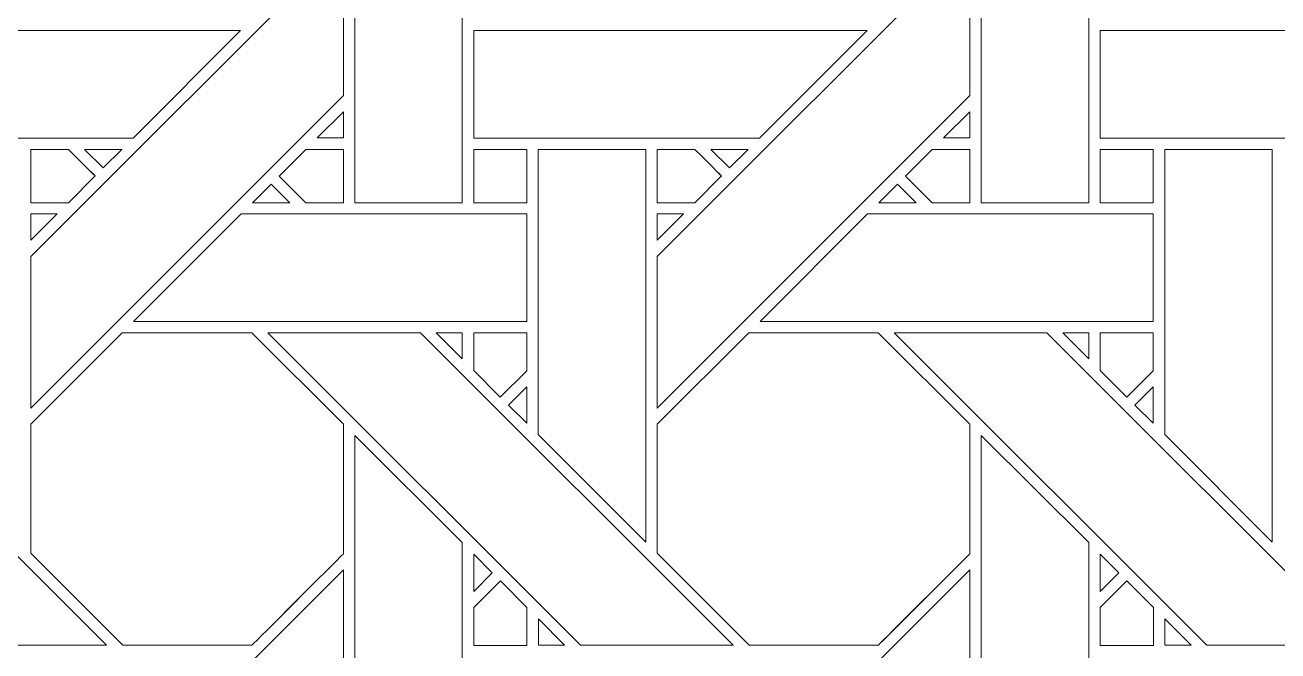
# Model space of a CAD drawing. Header units: inches. Extents: x 4.4 to 20.4, y 5.1 to 13.1.
# Drawn here: x 16.407 to 18.304, y 9.799 to 10.748 of the extents above; entities that cross this region are included whole.
import ezdxf

# ---------------------------------------------------------------- set-up
doc = ezdxf.new("R2010")
doc.units = ezdxf.units.IN
doc.header["$MEASUREMENT"] = 0
doc.layers.add('Design', color=7, linetype='Continuous', lineweight=0)

msp = doc.modelspace()

# ---------------------------------------------------------------- linework, layer by layer
at = {"layer": 'Design'}
for points, knots in [([(4.382854037814669, 13.09476386176215), (4.382854037814669, 13.09476386176215), (4.382854037814669, 5.094763861762152), (4.382854037814669, 5.094763861762152), (4.382854037814669, 5.094763861762152), (20.38285319010416, 5.094763861762152), (20.38285319010416, 5.094763861762152), (20.38285319010416, 5.094763861762152), (20.38285319010416, 13.09476386176215), (20.38285319010416, 13.09476386176215), (20.38285319010416, 13.09476386176215), (4.382854037814669, 13.09476386176215), (4.382854037814669, 13.09476386176215)], [0, 0, 0, 0, 1, 1, 1, 2, 2, 2, 3, 3, 3, 4, 4, 4, 4]), ([(5.011856282552078, 5.718260172525964), (5.011856282552078, 5.718260172525964), (19.75385687934027, 5.718260172525964), (19.75385687934027, 5.718260172525964), (19.75385687934027, 5.718260172525964), (19.75385687934027, 12.47526755099818), (19.75385687934027, 12.47526755099818), (19.75385687934027, 12.47526755099818), (5.011856282552078, 12.47526755099818), (5.011856282552078, 12.47526755099818), (5.011856282552078, 12.47526755099818), (5.011856282552078, 5.718260172525964), (5.011856282552078, 5.718260172525964)], [0, 0, 0, 0, 1, 1, 1, 2, 2, 2, 3, 3, 3, 4, 4, 4, 4]), ([(16.90610758463541, 10.47894795735677), (16.90610758463541, 10.47894795735677), (16.90610758463541, 11.07479349772135), (16.90610758463541, 11.07479349772135), (16.90610758463541, 11.07479349772135), (17.06887647840709, 10.91264428032769), (17.06887647840709, 10.91264428032769), (17.06887647840709, 10.91264428032769), (17.06887647840709, 10.47894795735677), (17.06887647840709, 10.47894795735677), (17.06887647840709, 10.47894795735677), (16.90610758463541, 10.47894795735677), (16.90610758463541, 10.47894795735677)], [0, 0, 0, 0, 1, 1, 1, 2, 2, 2, 3, 3, 3, 4, 4, 4, 4]), ([(17.85483805338541, 10.47894795735677), (17.85483805338541, 10.47894795735677), (17.85483805338541, 11.07479349772135), (17.85483805338541, 11.07479349772135), (17.85483805338541, 11.07479349772135), (18.01760525173611, 10.91264428032769), (18.01760525173611, 10.91264428032769), (18.01760525173611, 10.91264428032769), (18.01760525173611, 10.47894795735677), (18.01760525173611, 10.47894795735677), (18.01760525173611, 10.47894795735677), (17.85483805338541, 10.47894795735677), (17.85483805338541, 10.47894795735677)], [0, 0, 0, 0, 1, 1, 1, 2, 2, 2, 3, 3, 3, 4, 4, 4, 4]), ([(16.88897026909722, 10.64118533664279), (16.88897026909722, 10.64118533664279), (16.4153137207032, 10.1675287882487), (16.4153137207032, 10.1675287882487), (16.4153137207032, 10.1675287882487), (16.4153137207032, 10.39762539333767), (16.4153137207032, 10.39762539333767), (16.4153137207032, 10.39762539333767), (16.88897026909722, 10.87122090657552), (16.88897026909722, 10.87122090657552), (16.88897026909722, 10.87122090657552), (16.88897026909722, 10.64118533664279), (16.88897026909722, 10.64118533664279)], [0, 0, 0, 0, 1, 1, 1, 2, 2, 2, 3, 3, 3, 4, 4, 4, 4]), ([(17.83769904242624, 10.64118533664279), (17.83769904242624, 10.64118533664279), (17.36402893066404, 10.1675287882487), (17.36402893066404, 10.1675287882487), (17.36402893066404, 10.1675287882487), (17.36402893066404, 10.39762539333767), (17.36402893066404, 10.39762539333767), (17.36402893066404, 10.39762539333767), (17.83769904242624, 10.87122090657552), (17.83769904242624, 10.87122090657552), (17.83769904242624, 10.87122090657552), (17.83769904242624, 10.64118533664279), (17.83769904242624, 10.64118533664279)], [0, 0, 0, 0, 1, 1, 1, 2, 2, 2, 3, 3, 3, 4, 4, 4, 4]), ([(16.73315768771709, 10.73970116509331), (16.73315768771709, 10.73970116509331), (16.57043117947056, 10.57700093587239), (16.57043117947056, 10.57700093587239), (16.57043117947056, 10.57700093587239), (16.13746303982207, 10.57700093587239), (16.13746303982207, 10.57700093587239), (16.13746303982207, 10.57700093587239), (16.13746303982207, 10.73970116509331), (16.13746303982207, 10.73970116509331), (16.13746303982207, 10.73970116509331), (16.73315768771709, 10.73970116509331), (16.73315768771709, 10.73970116509331)], [0, 0, 0, 0, 1, 1, 1, 2, 2, 2, 3, 3, 3, 4, 4, 4, 4]), ([(17.68188815646709, 10.73970116509331), (17.68188815646709, 10.73970116509331), (17.5191463894314, 10.57700093587239), (17.5191463894314, 10.57700093587239), (17.5191463894314, 10.57700093587239), (17.08617824978306, 10.57700093587239), (17.08617824978306, 10.57700093587239), (17.08617824978306, 10.57700093587239), (17.08617824978306, 10.73970116509331), (17.08617824978306, 10.73970116509331), (17.08617824978306, 10.73970116509331), (17.68188815646709, 10.73970116509331), (17.68188815646709, 10.73970116509331)], [0, 0, 0, 0, 1, 1, 1, 2, 2, 2, 3, 3, 3, 4, 4, 4, 4]), ([(18.46787516276041, 10.57700093587239), (18.46787516276041, 10.57700093587239), (18.03490871853306, 10.57700093587239), (18.03490871853306, 10.57700093587239), (18.03490871853306, 10.57700093587239), (18.03490871853306, 10.73970116509331), (18.03490871853306, 10.73970116509331), (18.03490871853306, 10.73970116509331), (18.63061692979598, 10.73970116509331), (18.63061692979598, 10.73970116509331), (18.63061692979598, 10.73970116509331), (18.46787516276041, 10.57700093587239), (18.46787516276041, 10.57700093587239)], [0, 0, 0, 0, 1, 1, 1, 2, 2, 2, 3, 3, 3, 4, 4, 4, 4]), ([(16.88898383246528, 10.5770280626085), (16.88898383246528, 10.5770280626085), (16.84920756022138, 10.5770280626085), (16.84920756022138, 10.5770280626085), (16.84920756022138, 10.5770280626085), (16.88898383246528, 10.61679161919488), (16.88898383246528, 10.61679161919488), (16.88898383246528, 10.61679161919488), (16.88898383246528, 10.5770280626085), (16.88898383246528, 10.5770280626085)], [0, 0, 0, 0, 1, 1, 1, 2, 2, 2, 3, 3, 3, 3]), ([(17.83771260579429, 10.5770280626085), (17.83771260579429, 10.5770280626085), (17.79793633355042, 10.5770280626085), (17.79793633355042, 10.5770280626085), (17.79793633355042, 10.5770280626085), (17.83771260579429, 10.61679161919488), (17.83771260579429, 10.61679161919488), (17.83771260579429, 10.61679161919488), (17.83771260579429, 10.5770280626085), (17.83771260579429, 10.5770280626085)], [0, 0, 0, 0, 1, 1, 1, 2, 2, 2, 3, 3, 3, 3]), ([(16.41533576117624, 10.47898695203993), (16.41533576117624, 10.47898695203993), (16.41533576117624, 10.55975765652126), (16.41533576117624, 10.55975765652126), (16.41533576117624, 10.55975765652126), (16.472395155165, 10.55975765652126), (16.472395155165, 10.55975765652126), (16.47753228081597, 10.55464596218533), (16.50831095377611, 10.52383761935764), (16.51273430718318, 10.51941341824002), (16.51273430718318, 10.51941341824002), (16.4723086886936, 10.47898695203993), (16.4723086886936, 10.47898695203993), (16.4723086886936, 10.47898695203993), (16.41533576117624, 10.47898695203993), (16.41533576117624, 10.47898695203993)], [0, 0, 0, 0, 1, 1, 1, 2, 2, 2, 3, 3, 3, 4, 4, 4, 5, 5, 5, 5]), ([(16.49805196126304, 10.53405253092448), (16.49805196126304, 10.53405253092448), (16.51273430718318, 10.51941341824002), (16.51273430718318, 10.51941341824002), (16.51273430718318, 10.51941341824002), (16.4723086886936, 10.47898695203993), (16.4723086886936, 10.47898695203993), (16.4723086886936, 10.47898695203993), (16.41533576117624, 10.47898695203993), (16.41533576117624, 10.47898695203993), (16.41533576117624, 10.47898695203993), (16.41533576117624, 10.55975765652126), (16.41533576117624, 10.55975765652126), (16.41533576117624, 10.55975765652126), (16.472395155165, 10.55975765652126), (16.472395155165, 10.55975765652126), (16.47799004448792, 10.55419667561849), (16.48842705620667, 10.54368336995442), (16.49805196126304, 10.53405253092448)], [0, 0, 0, 0, 1, 1, 1, 2, 2, 2, 3, 3, 3, 4, 4, 4, 5, 5, 5, 6, 6, 6, 6]), ([(16.49673122829861, 10.55973307291666), (16.49673122829861, 10.55973307291666), (16.55319722493487, 10.55973307291666), (16.55319722493487, 10.55973307291666), (16.55319722493487, 10.55973307291666), (16.52490912543403, 10.53154839409722), (16.52490912543403, 10.53154839409722), (16.52490912543403, 10.53154839409722), (16.49673122829861, 10.55973307291666), (16.49673122829861, 10.55973307291666)], [0, 0, 0, 0, 1, 1, 1, 2, 2, 2, 3, 3, 3, 3]), ([(16.83189392089846, 10.47897254096137), (16.83189392089846, 10.47897254096137), (16.79153951009112, 10.51935492621527), (16.79153951009112, 10.51935492621527), (16.79153951009112, 10.51935492621527), (16.83196851942276, 10.55977800157335), (16.83196851942276, 10.55977800157335), (16.83196851942276, 10.55977800157335), (16.8890092637804, 10.55977800157335), (16.8890092637804, 10.55977800157335), (16.8890092637804, 10.55977800157335), (16.8890092637804, 10.47897254096137), (16.8890092637804, 10.47897254096137), (16.8890092637804, 10.47897254096137), (16.83189392089846, 10.47897254096137), (16.83189392089846, 10.47897254096137)], [0, 0, 0, 0, 1, 1, 1, 2, 2, 2, 3, 3, 3, 4, 4, 4, 5, 5, 5, 5]), ([(16.8890092637804, 10.47897254096137), (16.8890092637804, 10.47897254096137), (16.83189392089846, 10.47897254096137), (16.83189392089846, 10.47897254096137), (16.83189392089846, 10.47897254096137), (16.79153951009112, 10.51935492621527), (16.79153951009112, 10.51935492621527), (16.79153951009112, 10.51935492621527), (16.83196851942276, 10.55977800157335), (16.83196851942276, 10.55977800157335), (16.83196851942276, 10.55977800157335), (16.8890092637804, 10.55977800157335), (16.8890092637804, 10.55977800157335), (16.8890092637804, 10.55977800157335), (16.8890092637804, 10.47897254096137), (16.8890092637804, 10.47897254096137)], [0, 0, 0, 0, 1, 1, 1, 2, 2, 2, 3, 3, 3, 4, 4, 4, 5, 5, 5, 5]), ([(17.08621385362415, 10.47897254096137), (17.08621385362415, 10.47897254096137), (17.08621385362415, 10.55975765652126), (17.08621385362415, 10.55975765652126), (17.08621385362415, 10.55975765652126), (17.16645473904082, 10.55975765652126), (17.16645473904082, 10.55975765652126), (17.16645473904082, 10.55975765652126), (17.16645473904082, 10.47897254096137), (17.16645473904082, 10.47897254096137), (17.16645473904082, 10.47897254096137), (17.08621385362415, 10.47897254096137), (17.08621385362415, 10.47897254096137)], [0, 0, 0, 0, 1, 1, 1, 2, 2, 2, 3, 3, 3, 4, 4, 4, 4]), ([(17.08621385362415, 10.47897254096137), (17.08621385362415, 10.47897254096137), (17.08621385362415, 10.55975765652126), (17.08621385362415, 10.55975765652126), (17.08621385362415, 10.55975765652126), (17.16645473904082, 10.55975765652126), (17.16645473904082, 10.55975765652126), (17.16645473904082, 10.55975765652126), (17.16645473904082, 10.47897254096137), (17.16645473904082, 10.47897254096137), (17.16645473904082, 10.47897254096137), (17.08621385362415, 10.47897254096137), (17.08621385362415, 10.47897254096137)], [0, 0, 0, 0, 1, 1, 1, 2, 2, 2, 3, 3, 3, 4, 4, 4, 4]), ([(17.18397352430555, 10.12753465440538), (17.18397352430555, 10.12753465440538), (17.18397352430555, 10.55973307291666), (17.18397352430555, 10.55973307291666), (17.18397352430555, 10.55973307291666), (17.34688991970486, 10.55973307291666), (17.34688991970486, 10.55973307291666), (17.34688991970486, 10.55973307291666), (17.34688991970486, 9.96461656358507), (17.34688991970486, 9.96461656358507), (17.34688991970486, 9.96461656358507), (17.18397352430555, 10.12753465440538), (17.18397352430555, 10.12753465440538)], [0, 0, 0, 0, 1, 1, 1, 2, 2, 2, 3, 3, 3, 4, 4, 4, 4]), ([(17.36406453450528, 10.47898695203993), (17.36406453450528, 10.47898695203993), (17.36406453450528, 10.55975765652126), (17.36406453450528, 10.55975765652126), (17.36406453450528, 10.55975765652126), (17.42112901475694, 10.55975765652126), (17.42112901475694, 10.55975765652126), (17.42626953125, 10.55464596218533), (17.45704142252612, 10.52383422851562), (17.46146477593318, 10.519410027398), (17.46146477593318, 10.519410027398), (17.42104424370667, 10.47898695203993), (17.42104424370667, 10.47898695203993), (17.42104424370667, 10.47898695203993), (17.36406453450528, 10.47898695203993), (17.36406453450528, 10.47898695203993)], [0, 0, 0, 0, 1, 1, 1, 2, 2, 2, 3, 3, 3, 4, 4, 4, 5, 5, 5, 5]), ([(17.46146477593318, 10.519410027398), (17.46146477593318, 10.519410027398), (17.42104424370667, 10.47898695203993), (17.42104424370667, 10.47898695203993), (17.42104424370667, 10.47898695203993), (17.36406453450528, 10.47898695203993), (17.36406453450528, 10.47898695203993), (17.36406453450528, 10.47898695203993), (17.36406453450528, 10.55975765652126), (17.36406453450528, 10.55975765652126), (17.36406453450528, 10.55975765652126), (17.42112901475694, 10.55975765652126), (17.42112901475694, 10.55975765652126), (17.42646450466582, 10.55445522732205), (17.45727199978306, 10.52360280354817), (17.46146477593318, 10.519410027398)], [0, 0, 0, 0, 1, 1, 1, 2, 2, 2, 3, 3, 3, 4, 4, 4, 5, 5, 5, 5]), ([(17.44546169704861, 10.55973307291666), (17.44546169704861, 10.55973307291666), (17.50192599826389, 10.55973307291666), (17.50192599826389, 10.55973307291666), (17.50192599826389, 10.55973307291666), (17.47363959418403, 10.53154839409722), (17.47363959418403, 10.53154839409722), (17.47363959418403, 10.53154839409722), (17.44546169704861, 10.55973307291666), (17.44546169704861, 10.55973307291666)], [0, 0, 0, 0, 1, 1, 1, 2, 2, 2, 3, 3, 3, 3]), ([(17.78062947591153, 10.47897593180338), (17.78062947591153, 10.47897593180338), (17.74027506510416, 10.51935492621527), (17.74027506510416, 10.51935492621527), (17.74027506510416, 10.51935492621527), (17.78070407443584, 10.55977800157335), (17.78070407443584, 10.55977800157335), (17.78070407443584, 10.55977800157335), (17.83774481879348, 10.55977800157335), (17.83774481879348, 10.55977800157335), (17.83774481879348, 10.55977800157335), (17.83774481879348, 10.47897593180338), (17.83774481879348, 10.47897593180338), (17.83774481879348, 10.47897593180338), (17.78062947591153, 10.47897593180338), (17.78062947591153, 10.47897593180338)], [0, 0, 0, 0, 1, 1, 1, 2, 2, 2, 3, 3, 3, 4, 4, 4, 5, 5, 5, 5]), ([(17.83774481879348, 10.47897593180338), (17.83774481879348, 10.47897593180338), (17.78062947591153, 10.47897593180338), (17.78062947591153, 10.47897593180338), (17.78062947591153, 10.47897593180338), (17.74027506510416, 10.51935492621527), (17.74027506510416, 10.51935492621527), (17.74027506510416, 10.51935492621527), (17.78070407443584, 10.55977800157335), (17.78070407443584, 10.55977800157335), (17.78070407443584, 10.55977800157335), (17.83774481879348, 10.55977800157335), (17.83774481879348, 10.55977800157335), (17.83774481879348, 10.55977800157335), (17.83774481879348, 10.47897593180338), (17.83774481879348, 10.47897593180338)], [0, 0, 0, 0, 1, 1, 1, 2, 2, 2, 3, 3, 3, 4, 4, 4, 5, 5, 5, 5]), ([(18.03494432237415, 10.47897254096137), (18.03494432237415, 10.47897254096137), (18.03494432237415, 10.55975765652126), (18.03494432237415, 10.55975765652126), (18.03494432237415, 10.55975765652126), (18.11519029405389, 10.55975765652126), (18.11519029405389, 10.55975765652126), (18.11519029405389, 10.55975765652126), (18.11519029405389, 10.47897254096137), (18.11519029405389, 10.47897254096137), (18.11519029405389, 10.47897254096137), (18.03494432237415, 10.47897254096137), (18.03494432237415, 10.47897254096137)], [0, 0, 0, 0, 1, 1, 1, 2, 2, 2, 3, 3, 3, 4, 4, 4, 4]), ([(18.03494432237415, 10.47897254096137), (18.03494432237415, 10.47897254096137), (18.03494432237415, 10.55975765652126), (18.03494432237415, 10.55975765652126), (18.03494432237415, 10.55975765652126), (18.11519029405389, 10.55975765652126), (18.11519029405389, 10.55975765652126), (18.11519029405389, 10.55975765652126), (18.11519029405389, 10.47897254096137), (18.11519029405389, 10.47897254096137), (18.11519029405389, 10.47897254096137), (18.03494432237415, 10.47897254096137), (18.03494432237415, 10.47897254096137)], [0, 0, 0, 0, 1, 1, 1, 2, 2, 2, 3, 3, 3, 4, 4, 4, 4]), ([(18.13270060221362, 10.12753465440538), (18.13270060221362, 10.12753465440538), (18.13270060221362, 10.55973307291666), (18.13270060221362, 10.55973307291666), (18.13270060221362, 10.55973307291666), (18.29562038845486, 10.55973307291666), (18.29562038845486, 10.55973307291666), (18.29562038845486, 10.55973307291666), (18.29562038845486, 9.96461656358507), (18.29562038845486, 9.96461656358507), (18.29562038845486, 9.96461656358507), (18.13270060221362, 10.12753465440538), (18.13270060221362, 10.12753465440538)], [0, 0, 0, 0, 1, 1, 1, 2, 2, 2, 3, 3, 3, 4, 4, 4, 4]), ([(16.75114101833765, 10.47895473904079), (16.75114101833765, 10.47895473904079), (16.7794019911025, 10.50721486409505), (16.7794019911025, 10.50721486409505), (16.7794019911025, 10.50721486409505), (16.80763414171014, 10.47895473904079), (16.80763414171014, 10.47895473904079), (16.80763414171014, 10.47895473904079), (16.75114101833765, 10.47895473904079), (16.75114101833765, 10.47895473904079)], [0, 0, 0, 0, 1, 1, 1, 2, 2, 2, 3, 3, 3, 3]), ([(17.69986979166666, 10.47895473904079), (17.69986979166666, 10.47895473904079), (17.72812906901041, 10.50721486409505), (17.72812906901041, 10.50721486409505), (17.72812906901041, 10.50721486409505), (17.75636291503904, 10.47895473904079), (17.75636291503904, 10.47895473904079), (17.75636291503904, 10.47895473904079), (17.69986979166666, 10.47895473904079), (17.69986979166666, 10.47895473904079)], [0, 0, 0, 0, 1, 1, 1, 2, 2, 2, 3, 3, 3, 3]), ([(16.45514424641929, 10.46182335747612), (16.45514424641929, 10.46182335747612), (16.4153137207032, 10.42199198404948), (16.4153137207032, 10.42199198404948), (16.4153137207032, 10.42199198404948), (16.4153137207032, 10.46182335747612), (16.4153137207032, 10.46182335747612), (16.4153137207032, 10.46182335747612), (16.45514424641929, 10.46182335747612), (16.45514424641929, 10.46182335747612)], [0, 0, 0, 0, 1, 1, 1, 2, 2, 2, 3, 3, 3, 3]), ([(17.16642591688376, 10.4618165757921), (17.16642591688376, 10.4618165757921), (17.16642591688376, 10.29900783962673), (17.16642591688376, 10.29900783962673), (17.16642591688376, 10.29900783962673), (16.57113986545139, 10.29900783962673), (16.57113986545139, 10.29900783962673), (16.57113986545139, 10.29900783962673), (16.73400200737847, 10.4618165757921), (16.73400200737847, 10.4618165757921), (16.73400200737847, 10.4618165757921), (17.16642591688376, 10.4618165757921), (17.16642591688376, 10.4618165757921)], [0, 0, 0, 0, 1, 1, 1, 2, 2, 2, 3, 3, 3, 4, 4, 4, 4]), ([(17.40387301974834, 10.46182335747612), (17.40387301974834, 10.46182335747612), (17.36402893066404, 10.42199198404948), (17.36402893066404, 10.42199198404948), (17.36402893066404, 10.42199198404948), (17.36402893066404, 10.46182335747612), (17.36402893066404, 10.46182335747612), (17.36402893066404, 10.46182335747612), (17.40387301974834, 10.46182335747612), (17.40387301974834, 10.46182335747612)], [0, 0, 0, 0, 1, 1, 1, 2, 2, 2, 3, 3, 3, 3]), ([(18.11515469021265, 10.4618165757921), (18.11515469021265, 10.4618165757921), (18.11515469021265, 10.29900783962673), (18.11515469021265, 10.29900783962673), (18.11515469021265, 10.29900783962673), (17.51988050672751, 10.29900783962673), (17.51988050672751, 10.29900783962673), (17.51988050672751, 10.29900783962673), (17.68273247612847, 10.4618165757921), (17.68273247612847, 10.4618165757921), (17.68273247612847, 10.4618165757921), (18.11515469021265, 10.4618165757921), (18.11515469021265, 10.4618165757921)], [0, 0, 0, 0, 1, 1, 1, 2, 2, 2, 3, 3, 3, 4, 4, 4, 4]), ([(16.53031412760416, 9.808225843641493), (16.53031412760416, 9.808225843641493), (16.29929267035597, 9.808225843641493), (16.29929267035597, 9.808225843641493), (16.29929267035597, 9.808225843641493), (15.82573106553819, 10.28187561035156), (15.82573106553819, 10.28187561035156), (15.82573106553819, 10.28187561035156), (16.0566711425782, 10.28187561035156), (16.0566711425782, 10.28187561035156), (16.0566711425782, 10.28187561035156), (16.53031412760416, 9.808225843641493), (16.53031412760416, 9.808225843641493)], [0, 0, 0, 0, 1, 1, 1, 2, 2, 2, 3, 3, 3, 4, 4, 4, 4]), ([(16.75028483072916, 9.808258056640625), (16.75028483072916, 9.808258056640625), (16.55457560221362, 9.808258056640625), (16.55457560221362, 9.808258056640625), (16.55457560221362, 9.808258056640625), (16.41533576117624, 9.947496202256945), (16.41533576117624, 9.947496202256945), (16.41533576117624, 9.947496202256945), (16.41533576117624, 10.14315965440538), (16.41533576117624, 10.14315965440538), (16.41533576117624, 10.14315965440538), (16.55403306749139, 10.28188069661458), (16.55403306749139, 10.28188069661458), (16.55403306749139, 10.28188069661458), (16.750244140625, 10.28188069661458), (16.750244140625, 10.28188069661458), (16.750244140625, 10.28188069661458), (16.88899570041235, 10.14315965440538), (16.88899570041235, 10.14315965440538), (16.88899570041235, 10.14315965440538), (16.88899570041235, 9.946945190429688), (16.88899570041235, 9.946945190429688), (16.8711971706814, 9.929010179307724), (16.75926886664499, 9.817270067003038), (16.75028483072916, 9.808258056640625)], [0, 0, 0, 0, 1, 1, 1, 2, 2, 2, 3, 3, 3, 4, 4, 4, 5, 5, 5, 6, 6, 6, 7, 7, 7, 8, 8, 8, 8]), ([(16.88899570041235, 10.14315965440538), (16.88899570041235, 10.14315965440538), (16.88899570041235, 9.946945190429688), (16.88899570041235, 9.946945190429688), (16.87112257215709, 9.928935580783419), (16.75921461317276, 9.817209031846788), (16.75028483072916, 9.808258056640625), (16.75028483072916, 9.808258056640625), (16.55457560221362, 9.808258056640625), (16.55457560221362, 9.808258056640625), (16.55457560221362, 9.808258056640625), (16.41533576117624, 9.947496202256945), (16.41533576117624, 9.947496202256945), (16.41533576117624, 9.947496202256945), (16.41533576117624, 10.14315965440538), (16.41533576117624, 10.14315965440538), (16.41533576117624, 10.14315965440538), (16.55403306749139, 10.28188069661458), (16.55403306749139, 10.28188069661458), (16.55403306749139, 10.28188069661458), (16.750244140625, 10.28188069661458), (16.750244140625, 10.28188069661458), (16.750244140625, 10.28188069661458), (16.88899570041235, 10.14315965440538), (16.88899570041235, 10.14315965440538)], [0, 0, 0, 0, 1, 1, 1, 2, 2, 2, 3, 3, 3, 4, 4, 4, 5, 5, 5, 6, 6, 6, 7, 7, 7, 8, 8, 8, 8]), ([(17.47904459635416, 9.808225843641493), (17.47904459635416, 9.808225843641493), (17.24800618489583, 9.808225843641493), (17.24800618489583, 9.808225843641493), (17.24800618489583, 9.808225843641493), (16.77445983886721, 10.28187561035156), (16.77445983886721, 10.28187561035156), (16.77445983886721, 10.28187561035156), (17.00539991590709, 10.28187561035156), (17.00539991590709, 10.28187561035156), (17.00539991590709, 10.28187561035156), (17.47904459635416, 9.808225843641493), (17.47904459635416, 9.808225843641493)], [0, 0, 0, 0, 1, 1, 1, 2, 2, 2, 3, 3, 3, 4, 4, 4, 4]), ([(17.0295223659939, 10.2818620469835), (17.0295223659939, 10.2818620469835), (17.06895955403653, 10.2818620469835), (17.06895955403653, 10.2818620469835), (17.06895955403653, 10.2818620469835), (17.06895955403653, 10.24203830295139), (17.06895955403653, 10.24203830295139), (17.06895955403653, 10.24203830295139), (17.0295223659939, 10.2818620469835), (17.0295223659939, 10.2818620469835)], [0, 0, 0, 0, 1, 1, 1, 2, 2, 2, 3, 3, 3, 3]), ([(17.16645473904082, 10.28189765082465), (17.16645473904082, 10.28189765082465), (17.16645473904082, 10.22429826524522), (17.16645473904082, 10.22429826524522), (17.16645473904082, 10.22429826524522), (17.12652418348526, 10.18434821234809), (17.12652418348526, 10.18434821234809), (17.12652418348526, 10.18434821234809), (17.08619350857207, 10.22468651665581), (17.08619350857207, 10.22468651665581), (17.08619350857207, 10.22468651665581), (17.08619350857207, 10.28189765082465), (17.08619350857207, 10.28189765082465), (17.08619350857207, 10.28189765082465), (17.16645473904082, 10.28189765082465), (17.16645473904082, 10.28189765082465)], [0, 0, 0, 0, 1, 1, 1, 2, 2, 2, 3, 3, 3, 4, 4, 4, 5, 5, 5, 5]), ([(17.12652418348526, 10.18434821234809), (17.12652418348526, 10.18434821234809), (17.08619350857207, 10.22468651665581), (17.08619350857207, 10.22468651665581), (17.08619350857207, 10.22468651665581), (17.08619350857207, 10.28189765082465), (17.08619350857207, 10.28189765082465), (17.08619350857207, 10.28189765082465), (17.16645473904082, 10.28189765082465), (17.16645473904082, 10.28189765082465), (17.16645473904082, 10.28189765082465), (17.16645473904082, 10.22429826524522), (17.16645473904082, 10.22429826524522), (17.16645473904082, 10.22429826524522), (17.12652418348526, 10.18434821234809), (17.12652418348526, 10.18434821234809)], [0, 0, 0, 0, 1, 1, 1, 2, 2, 2, 3, 3, 3, 4, 4, 4, 5, 5, 5, 5]), ([(17.69902886284722, 9.808258056640625), (17.69902886284722, 9.808258056640625), (17.50330946180555, 9.808258056640625), (17.50330946180555, 9.808258056640625), (17.50330946180555, 9.808258056640625), (17.36406453450528, 9.947499593098957), (17.36406453450528, 9.947499593098957), (17.36406453450528, 9.947499593098957), (17.36406453450528, 10.14315965440538), (17.36406453450528, 10.14315965440538), (17.36406453450528, 10.14315965440538), (17.50277031792542, 10.28188069661458), (17.50277031792542, 10.28188069661458), (17.50277031792542, 10.28188069661458), (17.69898139105903, 10.28188069661458), (17.69898139105903, 10.28188069661458), (17.69898139105903, 10.28188069661458), (17.83773125542542, 10.14315965440538), (17.83773125542542, 10.14315965440538), (17.83773125542542, 10.14315965440538), (17.83773125542542, 9.946945190429688), (17.83773125542542, 9.946945190429688), (17.81993272569444, 9.929010179307724), (17.70801289876304, 9.817270067003038), (17.69902886284722, 9.808258056640625)], [0, 0, 0, 0, 1, 1, 1, 2, 2, 2, 3, 3, 3, 4, 4, 4, 5, 5, 5, 6, 6, 6, 7, 7, 7, 8, 8, 8, 8]), ([(17.83773125542542, 9.946945190429688), (17.82014634874139, 9.929228040907118), (17.70817735460069, 9.817440456814236), (17.69902886284722, 9.808258056640625), (17.69902886284722, 9.808258056640625), (17.50330946180555, 9.808258056640625), (17.50330946180555, 9.808258056640625), (17.50330946180555, 9.808258056640625), (17.36406453450528, 9.947499593098957), (17.36406453450528, 9.947499593098957), (17.36406453450528, 9.947499593098957), (17.36406453450528, 10.14315965440538), (17.36406453450528, 10.14315965440538), (17.36406453450528, 10.14315965440538), (17.50277031792542, 10.28188069661458), (17.50277031792542, 10.28188069661458), (17.50277031792542, 10.28188069661458), (17.69898139105903, 10.28188069661458), (17.69898139105903, 10.28188069661458), (17.69898139105903, 10.28188069661458), (17.83773125542542, 10.14315965440538), (17.83773125542542, 10.14315965440538), (17.83773125542542, 10.14315965440538), (17.83773125542542, 9.946945190429688), (17.83773125542542, 9.946945190429688)], [0, 0, 0, 0, 1, 1, 1, 2, 2, 2, 3, 3, 3, 4, 4, 4, 5, 5, 5, 6, 6, 6, 7, 7, 7, 8, 8, 8, 8]), ([(18.19673665364583, 9.808225843641493), (18.19673665364583, 9.808225843641493), (17.7231750488282, 10.28187561035156), (17.7231750488282, 10.28187561035156), (17.7231750488282, 10.28187561035156), (17.95412868923611, 10.28187561035156), (17.95412868923611, 10.28187561035156), (17.95412868923611, 10.28187561035156), (18.42777167426223, 9.808225843641493), (18.42777167426223, 9.808225843641493), (18.42777167426223, 9.808225843641493), (18.19673665364583, 9.808225843641493), (18.19673665364583, 9.808225843641493)], [0, 0, 0, 0, 1, 1, 1, 2, 2, 2, 3, 3, 3, 4, 4, 4, 4]), ([(18.01768663194444, 10.2818620469835), (18.01768663194444, 10.2818620469835), (18.01768663194444, 10.24203830295139), (18.01768663194444, 10.24203830295139), (18.01768663194444, 10.24203830295139), (17.97825113932291, 10.2818620469835), (17.97825113932291, 10.2818620469835), (17.97825113932291, 10.2818620469835), (18.01768663194444, 10.2818620469835), (18.01768663194444, 10.2818620469835)], [0, 0, 0, 0, 1, 1, 1, 2, 2, 2, 3, 3, 3, 3]), ([(18.0349307590061, 10.22468651665581), (18.0349307590061, 10.22468651665581), (18.0349307590061, 10.28189765082465), (18.0349307590061, 10.28189765082465), (18.0349307590061, 10.28189765082465), (18.11519029405389, 10.28189765082465), (18.11519029405389, 10.28189765082465), (18.11519029405389, 10.28189765082465), (18.11519029405389, 10.22429826524522), (18.11519029405389, 10.22429826524522), (18.11519029405389, 10.22429826524522), (18.07526143391929, 10.1843516031901), (18.07526143391929, 10.1843516031901), (18.07526143391929, 10.1843516031901), (18.0349307590061, 10.22468651665581), (18.0349307590061, 10.22468651665581)], [0, 0, 0, 0, 1, 1, 1, 2, 2, 2, 3, 3, 3, 4, 4, 4, 5, 5, 5, 5]), ([(18.07526143391929, 10.1843516031901), (18.07526143391929, 10.1843516031901), (18.0349307590061, 10.22468651665581), (18.0349307590061, 10.22468651665581), (18.0349307590061, 10.22468651665581), (18.0349307590061, 10.28189765082465), (18.0349307590061, 10.28189765082465), (18.0349307590061, 10.28189765082465), (18.11519029405389, 10.28189765082465), (18.11519029405389, 10.28189765082465), (18.11519029405389, 10.28189765082465), (18.11519029405389, 10.22429826524522), (18.11519029405389, 10.22429826524522), (18.11519029405389, 10.22429826524522), (18.07526143391929, 10.1843516031901), (18.07526143391929, 10.1843516031901)], [0, 0, 0, 0, 1, 1, 1, 2, 2, 2, 3, 3, 3, 4, 4, 4, 5, 5, 5, 5]), ([(17.16642591688376, 10.20002916124132), (17.16642591688376, 10.20002916124132), (17.16642591688376, 10.14487033420139), (17.16642591688376, 10.14487033420139), (17.16642591688376, 10.14487033420139), (17.13866848415806, 10.17225223117404), (17.13866848415806, 10.17225223117404), (17.13866848415806, 10.17225223117404), (17.16642591688376, 10.20002916124132), (17.16642591688376, 10.20002916124132)], [0, 0, 0, 0, 1, 1, 1, 2, 2, 2, 3, 3, 3, 3]), ([(18.11515469021265, 10.20002916124132), (18.11515469021265, 10.20002916124132), (18.11515469021265, 10.14486355251736), (18.11515469021265, 10.14486355251736), (18.11515469021265, 10.14486355251736), (18.08738538954001, 10.17225223117404), (18.08738538954001, 10.17225223117404), (18.08738538954001, 10.17225223117404), (18.11515469021265, 10.20002916124132), (18.11515469021265, 10.20002916124132)], [0, 0, 0, 0, 1, 1, 1, 2, 2, 2, 3, 3, 3, 3]), ([(16.90610758463541, 9.530225965711805), (16.90610758463541, 9.530225965711805), (16.90610758463541, 10.12606387668185), (16.90610758463541, 10.12606387668185), (16.90610758463541, 10.12606387668185), (17.06887647840709, 9.963915506998697), (17.06887647840709, 9.963915506998697), (17.06887647840709, 9.963915506998697), (17.06887647840709, 9.530225965711805), (17.06887647840709, 9.530225965711805), (17.06887647840709, 9.530225965711805), (16.90610758463541, 9.530225965711805), (16.90610758463541, 9.530225965711805)], [0, 0, 0, 0, 1, 1, 1, 2, 2, 2, 3, 3, 3, 4, 4, 4, 4]), ([(17.85483805338541, 9.530225965711805), (17.85483805338541, 9.530225965711805), (17.85483805338541, 10.12607065836588), (17.85483805338541, 10.12607065836588), (17.85483805338541, 10.12607065836588), (18.01760525173611, 9.963915506998697), (18.01760525173611, 9.963915506998697), (18.01760525173611, 9.963915506998697), (18.01760525173611, 9.530225965711805), (18.01760525173611, 9.530225965711805), (18.01760525173611, 9.530225965711805), (17.85483805338541, 9.530225965711805), (17.85483805338541, 9.530225965711805)], [0, 0, 0, 0, 1, 1, 1, 2, 2, 2, 3, 3, 3, 4, 4, 4, 4]), ([(17.08617824978306, 9.889657762315538), (17.08617824978306, 9.889657762315538), (17.08617824978306, 9.946409437391493), (17.08617824978306, 9.946409437391493), (17.08617824978306, 9.946409437391493), (17.11435614691848, 9.917836507161457), (17.11435614691848, 9.917836507161457), (17.11435614691848, 9.917836507161457), (17.08617824978306, 9.889657762315538), (17.08617824978306, 9.889657762315538)], [0, 0, 0, 0, 1, 1, 1, 2, 2, 2, 3, 3, 3, 3]), ([(18.03490871853306, 9.889657762315538), (18.03490871853306, 9.889657762315538), (18.03490871853306, 9.94641621907552), (18.03490871853306, 9.94641621907552), (18.03490871853306, 9.94641621907552), (18.06308661566848, 9.917836507161457), (18.06308661566848, 9.917836507161457), (18.06308661566848, 9.917836507161457), (18.03490871853306, 9.889657762315538), (18.03490871853306, 9.889657762315538)], [0, 0, 0, 0, 1, 1, 1, 2, 2, 2, 3, 3, 3, 3]), ([(16.88897026909722, 9.6924565633138), (16.88897026909722, 9.6924565633138), (16.4153137207032, 9.2187991672092), (16.4153137207032, 9.2187991672092), (16.4153137207032, 9.2187991672092), (16.4153137207032, 9.448889838324652), (16.4153137207032, 9.448889838324652), (16.4153137207032, 9.448889838324652), (16.88897026909722, 9.922498914930555), (16.88897026909722, 9.922498914930555), (16.88897026909722, 9.922498914930555), (16.88897026909722, 9.6924565633138), (16.88897026909722, 9.6924565633138)], [0, 0, 0, 0, 1, 1, 1, 2, 2, 2, 3, 3, 3, 4, 4, 4, 4]), ([(17.08620707194013, 9.80801306830512), (17.08620707194013, 9.80801306830512), (17.08620707194013, 9.865302191840277), (17.08620707194013, 9.865302191840277), (17.08620707194013, 9.865302191840277), (17.12653774685332, 9.905633714463974), (17.12653774685332, 9.905633714463974), (17.12653774685332, 9.905633714463974), (17.1668701171875, 9.865308973524305), (17.1668701171875, 9.865308973524305), (17.1668701171875, 9.865308973524305), (17.1668701171875, 9.80801306830512), (17.1668701171875, 9.80801306830512), (17.1668701171875, 9.80801306830512), (17.08620707194013, 9.80801306830512), (17.08620707194013, 9.80801306830512)], [0, 0, 0, 0, 1, 1, 1, 2, 2, 2, 3, 3, 3, 4, 4, 4, 5, 5, 5, 5]), ([(17.12653774685332, 9.905633714463974), (17.12653774685332, 9.905633714463974), (17.1668701171875, 9.865308973524305), (17.1668701171875, 9.865308973524305), (17.1668701171875, 9.865308973524305), (17.1668701171875, 9.80801306830512), (17.1668701171875, 9.80801306830512), (17.1668701171875, 9.80801306830512), (17.08620707194013, 9.80801306830512), (17.08620707194013, 9.80801306830512), (17.08620707194013, 9.80801306830512), (17.08620707194013, 9.865302191840277), (17.08620707194013, 9.865302191840277), (17.08620707194013, 9.865302191840277), (17.12653774685332, 9.905633714463974), (17.12653774685332, 9.905633714463974)], [0, 0, 0, 0, 1, 1, 1, 2, 2, 2, 3, 3, 3, 4, 4, 4, 5, 5, 5, 5]), ([(17.83769904242624, 9.69246334499783), (17.83769904242624, 9.69246334499783), (17.36402893066404, 9.2187991672092), (17.36402893066404, 9.2187991672092), (17.36402893066404, 9.2187991672092), (17.36402893066404, 9.44889662000868), (17.36402893066404, 9.44889662000868), (17.36402893066404, 9.44889662000868), (17.83769904242624, 9.922498914930555), (17.83769904242624, 9.922498914930555), (17.83769904242624, 9.922498914930555), (17.83769904242624, 9.69246334499783), (17.83769904242624, 9.69246334499783)], [0, 0, 0, 0, 1, 1, 1, 2, 2, 2, 3, 3, 3, 4, 4, 4, 4]), ([(18.03494432237415, 9.80801306830512), (18.03494432237415, 9.80801306830512), (18.03494432237415, 9.865302191840277), (18.03494432237415, 9.865302191840277), (18.03494432237415, 9.865302191840277), (18.07527499728735, 9.905633714463974), (18.07527499728735, 9.905633714463974), (18.07527499728735, 9.905633714463974), (18.1156005859375, 9.865308973524305), (18.1156005859375, 9.865308973524305), (18.1156005859375, 9.865308973524305), (18.1156005859375, 9.80801306830512), (18.1156005859375, 9.80801306830512), (18.1156005859375, 9.80801306830512), (18.03494432237415, 9.80801306830512), (18.03494432237415, 9.80801306830512)], [0, 0, 0, 0, 1, 1, 1, 2, 2, 2, 3, 3, 3, 4, 4, 4, 5, 5, 5, 5]), ([(18.07527499728735, 9.905633714463974), (18.07527499728735, 9.905633714463974), (18.1156005859375, 9.865308973524305), (18.1156005859375, 9.865308973524305), (18.1156005859375, 9.865308973524305), (18.1156005859375, 9.80801306830512), (18.1156005859375, 9.80801306830512), (18.1156005859375, 9.80801306830512), (18.03494432237415, 9.80801306830512), (18.03494432237415, 9.80801306830512), (18.03494432237415, 9.80801306830512), (18.03494432237415, 9.865302191840277), (18.03494432237415, 9.865302191840277), (18.03494432237415, 9.865302191840277), (18.07527499728735, 9.905633714463974), (18.07527499728735, 9.905633714463974)], [0, 0, 0, 0, 1, 1, 1, 2, 2, 2, 3, 3, 3, 4, 4, 4, 5, 5, 5, 5]), ([(17.18409559461805, 9.808219061957464), (17.18409559461805, 9.808219061957464), (17.18409559461805, 9.848009745279947), (17.18409559461805, 9.848009745279947), (17.18409559461805, 9.848009745279947), (17.22380405002168, 9.808219061957464), (17.22380405002168, 9.808219061957464), (17.22380405002168, 9.808219061957464), (17.18409559461805, 9.808219061957464), (17.18409559461805, 9.808219061957464)], [0, 0, 0, 0, 1, 1, 1, 2, 2, 2, 3, 3, 3, 3]), ([(18.13281080457901, 9.808219061957464), (18.13281080457901, 9.808219061957464), (18.13281080457901, 9.848016526963974), (18.13281080457901, 9.848016526963974), (18.13281080457901, 9.848016526963974), (18.17253282335069, 9.808219061957464), (18.17253282335069, 9.808219061957464), (18.17253282335069, 9.808219061957464), (18.13281080457901, 9.808219061957464), (18.13281080457901, 9.808219061957464)], [0, 0, 0, 0, 1, 1, 1, 2, 2, 2, 3, 3, 3, 3])]:
    msp.add_open_spline(points, degree=3, knots=knots, dxfattribs=at)

doc.saveas('drawing.dxf')
